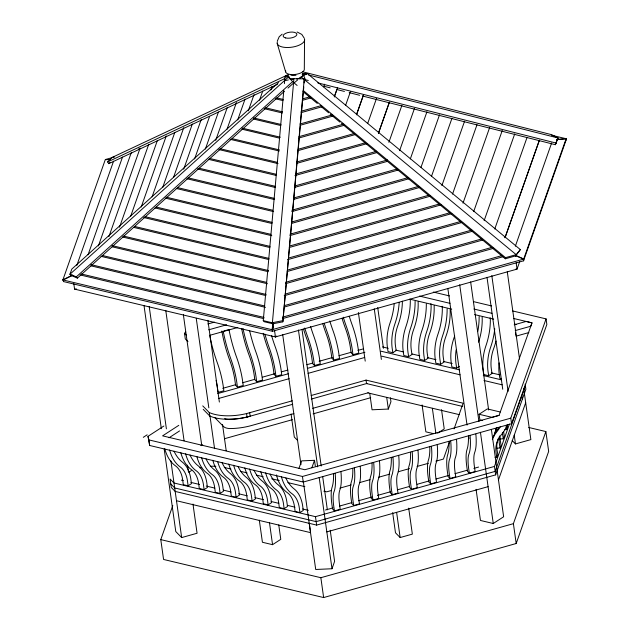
<?xml version="1.0" encoding="UTF-8"?>
<svg xmlns="http://www.w3.org/2000/svg" width="629" height="629" viewBox="0 0 629 629"><rect width="100%" height="100%" fill="white"/><g stroke="black" fill="none" stroke-linecap="round" stroke-linejoin="round"><path stroke-width="0.94" d="M556.712 139.646L566.1 138.781L523.729 258.975L523.525 260.807L565.896 140.613L565.896 138.663L551.594 135.259M263.26 320.633L272.145 322.748L273.072 323.841L264.196 321.726L263.26 320.633L283.797 90.482M284.402 83.657L284.662 80.732L288.365 79.922M303.799 86.865L282.838 321.836L272.302 323.904L293.916 78.696L304.247 78.877L304.145 82.965M282.838 321.836L304.247 78.877M277.295 41.16L279.19 36.741L282.185 34.147M565.896 140.613L566.1 138.781M299.034 78.743L301.142 76.942L307.298 73.522L520.348 249.595L516.181 254.635L515.992 255.783L505.307 258.786L505.496 257.646L303.17 90.442M515.544 255.586L523.556 259.14L523.643 260.783L272.42 331.279L273.591 322.889M272.962 328.385L273.324 326.459M72.72 275.195L63.104 279.984L63.647 281.603L272.499 331.302L271.956 329.682L273.159 323.385M302.47 74.843L302.903 73.538L306.708 74.497M557.443 139.937L558.088 137.979L551.68 134.685L302.651 71.8M63.615 281.658L62.9 279.866L105.271 159.672L109.933 159.656M284.355 91.354L77.414 278.112L71.101 275.447L70 274.189L71.816 269.086L278.521 82.541M76.832 265.359L113.566 161.166M88.068 254.753L122.498 157.093M98.399 245.915L131.296 152.588M108.927 236.567L140.118 148.082M119.526 227.171L148.751 144.277M130.643 216.321L157.297 140.692M141.226 206.972L166.268 135.919M152.084 196.838L174.776 132.467M162.659 187.528L183.77 127.632M173.557 177.292L192.325 124.039M183.692 169.225L201.225 119.486M194.605 158.94L209.567 116.491M205.368 149.089L218.405 112.096M215.676 140.409L227.352 107.292M227.022 129.228L236.433 102.527M237.707 119.927L245.043 99.123M248.321 110.822L254.053 94.562M259.518 100.208L262.733 91.087M270.832 89.931L272.058 86.464M528.722 427.476L545.87 431.557L548.661 451.402L516.189 543.519L323.644 597.55L163.571 559.456L160.78 539.611L172.794 505.527M323.738 86.802L324.658 84.2M334.29 96.858L337.506 87.738M334.353 96.772L336.924 89.475M345.557 105.491L350.337 91.936M356.501 114.675L363.2 95.679M356.517 114.769L363.531 94.869M367.737 123.315L376.504 98.454M378.438 133.206L389.139 102.849M378.438 133.332L389.469 102.047M388.879 142.296L401.915 105.302M399.58 150.701L414.495 108.369M298.987 468.346L301.613 460.892L314.508 460.31L315.294 465.892M410.336 158.893L426.942 111.805M311.882 467.772L314.508 460.31M421.037 167.259L439.529 114.824M431.415 176.56L451.921 118.401M441.896 185.563L464.587 121.193M452.542 194.078L476.986 124.762M303.296 481.154L315.711 569.481L332.002 568.75L334.597 561.375L330.217 530.239M369.734 393.251L372.053 409.794L388.345 409.054L390.939 401.687L390.397 397.803M463.007 203.143L489.661 127.514M473.692 211.548L502.264 130.494M484.141 220.653L514.726 133.898M494.771 228.98L527.063 137.381M504.977 237.754L539.399 140.094M505.056 237.652L539.155 140.912M515.363 246.191L551.633 142.995M449.562 441.668L443.429 459.068L435.897 461.183M454.083 428.852L463.125 403.205L366.047 380.105L311.174 395.499M362.485 96.001L555.376 144.709L557.176 139.599M555.376 144.709L558.08 137.995L308.611 74.993M519.656 261.727L517.046 269.126L275.439 336.924L74.576 289.12L73.805 283.687M494.488 466.427L315.467 516.661L174.005 483.001L170.089 478.999L171.269 487.436L175.192 491.43L316.646 525.097L495.668 474.864L494.488 466.427L509.443 424.009M525.372 385.734L495.18 471.388L316.159 521.622L174.697 487.962L170.781 483.96M495.668 474.864L525.868 389.209L525.144 384.083M498.475 479.919L525.679 402.757M516.189 543.519L513.398 523.674L545.87 431.557M482.647 420.51L479.872 419.85L479.094 414.267L492.043 417.349L499.08 415.368L531.985 322.85L526.143 321.45L514.215 324.792M504.812 429.67L506.565 429.591L507.548 426.824L507.289 425M495.039 457.307L496.792 457.228L497.775 454.46L497.075 450.136A27.943 24.657 19.6 0 1 498.231 438.72M496.556 448.17L500.071 448.013L501.054 445.253L500.354 440.921A27.943 24.657 19.6 0 1 500.079 437.029M499.803 438.956L503.318 438.798L504.301 436.039L503.601 431.706M163.886 426.022L147.996 436.337L149.655 445.481L303.241 482.058L511.558 423.749L510.772 418.167L546.074 318.895L512.619 310.938M511.558 423.749L546.853 324.478L546.074 318.895M301.149 76.927L516.181 254.651L515.473 256.145L520.348 249.595M304.522 81.361L305.427 79.757L302.895 73.554M187.977 341.649L185.28 338.882L184.494 333.299L185.649 332.049M277.444 84.317L108.809 163.65L107.645 161.944L111.907 157.533L288.412 74.521M108.809 163.65L110.028 162.384M284.347 77.281L286.525 75.315L293.829 82.808M71.352 275.699L70.008 274.197L288.428 77.068L289.332 78.075M70 274.189L76.321 276.854L292.729 81.55M287.996 88.068L293.098 83.46M107.645 161.944L284.277 78.861L288.703 74.977M297.627 79.946L294.113 82.957L297.132 85.45M274.7 336.169L275.439 336.924L276.736 336.075M143.286 437.328L147.178 434.804M178.785 425.338L162.589 435.858L304.845 469.737L499.08 415.368M169.044 437.76L179.572 430.92M188.865 472.222L191.326 470.618M394.202 303.823A50.029 30.601 -76.6 0 1 390.074 322.85A34.965 21.394 -76.6 0 0 387.637 348.828L388.022 351.572L392.818 352.72L396.191 350.534L395.523 346.241A27.943 17.093 -76.6 0 1 397.89 325.452A45.43 27.794 -76.6 0 0 402.387 301.197M164.806 448.839A45.43 27.794 -76.6 0 0 175.42 465.79A27.943 17.093 -76.6 0 1 182.748 480.297L183.298 484.676L188.095 485.816L191.468 483.63L191.082 480.886A34.965 21.394 -76.6 0 0 182.355 462.142A50.029 30.601 -76.6 0 1 174.021 451.19M410.305 300.151L410.312 300.638A50.029 30.601 -76.6 0 1 405.878 326.797A34.965 21.394 -76.6 0 0 403.433 352.775L403.818 355.519L408.614 356.667L411.987 354.481L411.319 350.188A27.943 17.093 -76.6 0 1 413.685 329.392A45.43 27.794 -76.6 0 0 418.128 301.849M180.798 452.66A45.43 27.794 -76.6 0 0 191.413 469.611A27.943 17.093 -76.6 0 1 198.74 484.118L199.283 488.497L204.087 489.637L207.452 487.451L207.067 484.707A34.965 21.394 -76.6 0 0 198.347 465.963A50.029 30.601 -76.6 0 1 190.013 455.011M426.313 303.964L426.32 304.452A50.029 30.601 -76.6 0 1 421.878 330.602A34.965 21.394 -76.6 0 0 419.441 356.588L419.826 359.332L424.622 360.472L427.995 358.286L427.327 353.993A27.943 17.093 -76.6 0 1 429.693 333.205A45.43 27.794 -76.6 0 0 434.136 305.663M196.806 456.465A45.43 27.794 -76.6 0 0 207.421 473.417A27.943 17.093 -76.6 0 1 214.741 487.931L215.291 492.303L220.087 493.451L223.46 491.265L223.075 488.521A34.965 21.394 -76.6 0 0 214.347 469.777A50.029 30.601 -76.6 0 1 206.013 458.816M442.108 306.284L442.329 308.257A50.029 30.601 -76.6 0 1 437.886 334.416A34.965 21.394 -76.6 0 0 435.449 360.393L435.834 363.137L440.63 364.285L444.003 362.1L443.335 357.807A27.943 17.093 -76.6 0 1 445.702 337.01A45.43 27.794 -76.6 0 0 450.144 309.468M212.814 460.279A45.43 27.794 -76.6 0 0 223.429 477.23A27.943 17.093 -76.6 0 1 230.749 491.736L231.299 496.108L236.095 497.256L239.468 495.07L239.083 492.326A34.965 21.394 -76.6 0 0 230.356 473.582A50.029 30.601 -76.6 0 1 222.021 462.63M454.657 335.91A50.029 30.601 -76.6 0 1 453.894 338.221A34.965 21.394 -76.6 0 0 451.457 364.199L451.842 366.951L456.638 368.091L459.335 366.345M228.822 464.084A45.43 27.794 -76.6 0 0 239.429 481.036A27.943 17.093 -76.6 0 1 246.757 495.55L247.307 499.921L252.103 501.069L255.476 498.883L255.091 496.139A34.965 21.394 -76.6 0 0 246.364 477.395A50.029 30.601 -76.6 0 1 238.029 466.435M244.83 467.897A45.43 27.794 -76.6 0 0 255.437 484.849A27.943 17.093 -76.6 0 1 262.765 499.355L263.315 503.727L268.111 504.875L271.484 502.689L271.099 499.945A34.965 21.394 -76.6 0 0 262.372 481.201A50.029 30.601 -76.6 0 1 254.037 470.248M490.133 317.708L490.353 319.689A50.029 30.601 -76.6 0 1 485.91 345.84A34.965 21.394 -76.6 0 0 483.473 371.818L483.858 374.562L488.654 375.71L492.027 373.524L491.359 369.231A27.943 17.093 -76.6 0 1 493.726 348.442A45.43 27.794 -76.6 0 0 496.006 341.052M260.838 471.703A45.43 27.794 -76.6 0 0 271.445 488.654A27.943 17.093 -76.6 0 1 278.773 503.169L279.323 507.54L284.119 508.688L287.492 506.502L287.107 503.758A34.965 21.394 -76.6 0 0 278.38 485.006A50.029 30.601 -76.6 0 1 270.045 474.054M276.446 474.934A45.43 27.794 -76.6 0 0 287.241 492.601A27.943 17.093 -76.6 0 1 294.569 507.108L295.119 511.487L299.915 512.627L303.288 510.441L302.903 507.697A34.965 21.394 -76.6 0 0 294.175 488.953A50.029 30.601 -76.6 0 1 285.841 478.001M437.65 433.184L444.231 428.907L441.527 409.683M259.313 520.152L262.419 542.261L272.561 544.675L280.786 539.328L278.757 524.908M479.094 414.267L487.318 408.921L500.275 412.003M476.074 489.323L480.454 520.458L493.262 523.509L503.648 516.763L491.375 429.403M62.9 279.866L72.193 275.282M302.588 98.879L310.089 96.78M302.525 100.278L310.97 97.912M111.915 157.549L114.588 156.794M113.951 157.124L105.444 159.507L110.177 159.514M301.149 111.247L321.623 105.499M301.094 112.646L322.496 106.639M299.923 124.023L332.026 115.013M300.78 125.108L332.883 116.098M298.893 136.682L343.332 124.212M298.806 138.034L344.189 125.297M298.17 149.262L354.457 133.466M298.083 150.606L355.314 134.551M296.605 162.07L365.292 142.799M296.518 163.422L367.092 143.616M295.952 173.934L376.692 151.275M294.946 175.577L376.629 152.658M294.435 186.074L387.503 159.963M294.372 187.458L387.44 161.346M293.877 197.946L397.308 168.926M293.814 199.33L398.181 170.05M291.809 210.251L408.174 177.598M291.746 211.635L409.054 178.715M291.471 222.061L418.914 186.302M291.4 223.444L419.795 187.418M289.922 234.216L428.648 195.289M289.859 235.6L430.472 196.146M289.301 246.112L439.184 204.048M289.23 247.496L441 204.905M288.562 258.032L449.947 212.751M287.555 259.683L451.764 213.601M287.304 270.108L460.915 221.392M287.241 271.492L461.788 222.509M285.535 282.319L471.774 230.057M285.464 283.703L472.654 231.181M285.236 294.058L481.672 238.934M284.222 295.709L482.553 240.058M207.798 323.998L214.41 322.15M284.41 305.608L491.847 247.401M284.355 307.015L493.679 248.274M208.663 329.824L226.621 324.792M224.113 330.933L229.066 329.541L229.365 331.514A50.029 13.539 74.4 0 0 236.559 357.154A34.965 9.466 74.4 0 1 242.849 382.747L243.242 385.491L237.455 387.102L235.561 385.152L234.979 380.852A27.943 7.564 74.4 0 0 229.766 360.401A45.43 12.297 74.4 0 1 221.872 330.988M209.449 335.406L237.801 327.465M282.492 317.173L502.555 255.421M282.46 318.628L503.467 256.608M505.496 257.646L516.181 254.651M272.333 329.635L523.556 259.14M222.705 388.329L235.938 384.618M242.558 382.762L254.847 379.311M262.411 377.188L274.7 373.744M281.32 371.888L287.933 370.033M306.842 364.726L312.511 363.13M319.131 361.274L332.364 357.563M338.984 355.707L351.273 352.256M357.885 350.4L363.562 348.812M241.701 328.802A45.43 12.297 74.4 0 0 249.021 355A27.943 7.564 74.4 0 1 254.234 375.45L254.808 379.751L256.711 381.701L262.49 380.081L262.104 377.337A34.965 9.466 74.4 0 0 255.814 351.745A50.029 13.539 74.4 0 1 249.634 330.799M263.174 333.315A45.43 12.297 74.4 0 0 268.276 349.598A27.943 7.564 74.4 0 1 273.489 370.049L274.063 374.349L275.966 376.299L281.745 374.68L281.36 371.936A34.965 9.466 74.4 0 0 275.07 346.343A50.029 13.539 74.4 0 1 271.563 335.627M303.548 329.156A45.43 12.297 74.4 0 0 306.787 338.787A27.943 7.564 74.4 0 1 312 359.245L312.574 363.546L314.476 365.496L320.255 363.877L319.87 361.132A34.965 9.466 74.4 0 0 313.58 335.54A50.029 13.539 74.4 0 1 310.537 326.38M322.795 323.754A45.43 12.297 74.4 0 0 326.042 333.386A27.943 7.564 74.4 0 1 331.255 353.844L331.829 358.137L333.732 360.087L339.511 358.475L339.125 355.731A34.965 9.466 74.4 0 0 332.835 330.139A50.029 13.539 74.4 0 1 329.793 320.979M342.066 318.36A45.43 12.297 74.4 0 0 345.305 327.992A27.943 7.564 74.4 0 1 350.518 348.45L351.092 352.751L352.995 354.701L358.774 353.081L358.388 350.337A34.965 9.466 74.4 0 0 352.098 324.745A50.029 13.539 74.4 0 1 349.299 316.363M217.705 393.573L288.475 373.712M307.353 368.413L364.914 352.264M218.397 398.534L289.175 378.674M308.045 373.374L364.663 357.492M515.214 330.587L530.797 326.215L531.985 322.85L513.862 318.533M516 336.169L528.832 332.568M202.735 405.878L209.245 412.522A34.847 14.892 -8 0 0 246.584 413.567L292.257 400.815M292.744 404.282L247.071 417.043A34.847 14.892 -8 0 1 209.732 415.989L203.222 409.345M311.402 399.045L366.982 383.454M293.869 413.638L251.474 425.534A36.042 15.403 -8 0 1 229.648 428.561A10.945 4.678 -8 0 1 223.594 426.572L214.866 417.664M312.707 408.355L368.287 392.755M200.8 445.371L202.695 444.845M224.404 438.751L292.359 419.685M313.124 413.858L370.701 397.701M147.996 436.337L148.876 439.899L302.455 476.475L510.772 418.167M331.365 490.518L326.663 491.839L323.817 491.163M339.841 488.135L351.147 484.967M359.615 482.592L369.978 479.683M378.454 477.301L389.752 474.132M398.228 471.758L409.526 468.581M417.058 466.466L428.365 463.298M164.185 449.051L175.782 531.56L181.671 537.575L197.074 533.25L192.977 504.057M512.195 440.591L515.466 443.932L530.876 439.608L523.643 388.164M325.468 510.017L333.032 507.894M339.644 506.038L351.933 502.595M358.554 500.739L371.786 497.02M377.455 495.432L390.688 491.721M397.3 489.865L409.589 486.414M417.153 484.291L429.434 480.847M436.054 478.991L448.343 475.54M454.956 473.684L467.245 470.233M473.857 468.377L478.583 467.056M333.535 473.857A50.029 13.539 74.4 0 1 332.151 487.058A34.965 9.466 74.4 0 0 332.151 506.196L332.537 508.94L334.439 510.89L340.218 509.27L339.574 504.906A27.943 7.564 74.4 0 1 339.825 490.054A45.43 12.297 74.4 0 0 340.949 471.86M352.798 468.471A50.029 13.539 74.4 0 1 351.422 481.665A34.965 9.466 74.4 0 0 351.414 500.802L351.8 503.546L353.702 505.496L359.481 503.876L358.837 499.512A27.943 7.564 74.4 0 1 359.088 484.66A45.43 12.297 74.4 0 0 360.213 466.466M372.053 463.062A50.029 13.539 74.4 0 1 370.678 476.263A34.965 9.466 74.4 0 0 370.67 495.4L371.055 498.144L372.958 500.094L378.737 498.475L378.092 494.111A27.943 7.564 74.4 0 1 378.344 479.259A45.43 12.297 74.4 0 0 379.468 461.065M391.309 457.66A50.029 13.539 74.4 0 1 389.933 470.862A34.965 9.466 74.4 0 0 389.925 489.999L390.31 492.743L392.213 494.693L397.992 493.073L397.347 488.702A27.943 7.564 74.4 0 1 397.599 473.857A45.43 12.297 74.4 0 0 398.723 455.663M410.564 452.259A50.029 13.539 74.4 0 1 409.188 465.46A34.965 9.466 74.4 0 0 409.18 484.597L409.565 487.341L411.468 489.291L417.247 487.672L416.602 483.3A27.943 7.564 74.4 0 1 416.854 468.456A45.43 12.297 74.4 0 0 417.978 450.254M429.819 446.857A50.029 13.539 74.4 0 1 428.435 460.058A34.965 9.466 74.4 0 0 428.435 479.188L428.821 481.932L430.723 483.882L436.502 482.27L435.858 477.898A27.943 7.564 74.4 0 1 436.109 463.054A45.43 12.297 74.4 0 0 437.234 444.852M449.075 441.456A50.029 13.539 74.4 0 1 447.691 454.657A34.965 9.466 74.4 0 0 447.691 473.786L448.076 476.53L449.979 478.48L455.758 476.868L455.113 472.497A27.943 7.564 74.4 0 1 455.365 457.645A45.43 12.297 74.4 0 0 456.489 439.451M468.448 436.172A50.029 13.539 74.4 0 1 467.064 449.373A34.965 9.466 74.4 0 0 467.056 468.503L467.441 471.255L469.344 473.205L475.123 471.585L474.486 467.213A27.943 7.564 74.4 0 1 474.738 452.369A45.43 12.297 74.4 0 0 475.854 434.167M326.821 531.906L488.112 486.649M392.653 512.596L395.484 532.787L400.154 537.543L412.349 534.123L408.701 508.169M160.78 539.611L320.853 577.705L513.398 523.674M138.301 149.112L140.118 148.648M290.213 79.513L293.916 78.704M272.145 322.74L282.673 320.68M557.121 139.449L565.896 138.663M74.576 289.12L76.612 289.033M515.694 269.188L517.046 269.126L516.157 262.78M276.579 97.88L283.176 99.445M275.463 98.792L282.995 100.585M265.438 107.771L282.547 111.844M264.298 108.683L282.358 112.976M253.699 117.961L281.014 124.456M253.558 119.046L280.872 125.541M242.134 128.127L280.314 137.208M241.984 129.204L279.205 138.065M232.156 138.663L279.425 149.914M230.12 139.3L279.276 150.999M219.961 148.68L277.255 162.313M218.853 149.537L278.057 163.626M209.449 158.406L276.155 174.272M208.317 159.294L275.982 175.397M199.432 168.281L275.36 186.349M197.364 168.949L275.18 187.473M188.032 177.834L274.598 198.434M186.899 178.73L274.417 199.55M177.402 187.568L272.852 210.283M176.269 188.464L273.631 211.627M166.331 197.199L272.113 222.375M165.199 198.088L271.932 223.492M156.141 207.035L271.013 234.373M155.017 207.932L271.791 235.718M144.874 216.62L270.038 246.403M143.742 217.516L269.857 247.527M433.295 292.06L449.546 295.929M473.44 301.613L491.595 305.938M134.575 226.432L269.008 258.425M133.442 227.328L268.827 259.541M419.464 296.07L449.979 303.335M473.818 309.004L491.933 313.321M409.762 299.16L451.716 309.138M474.596 314.586L493.671 319.123M514.648 324.116L516.558 324.572M123.528 236.072L268.614 270.596M122.396 236.96L268.434 271.712M112.198 245.64L266.704 282.405M112.017 246.757L267.474 283.75M102.181 255.445L266.114 294.458M101.049 256.341L265.933 295.575M91.095 264.675L264.738 306.001M90.898 265.815L265.501 307.369M81.283 273.953L264.086 317.448M80.103 274.912L263.85 318.644M382.526 346.949L388.25 348.309M395.885 350.125L403.519 351.941M412.105 353.985L419.732 355.802M427.366 357.618L435.952 359.662M443.587 361.478L452.172 363.523M491.288 372.832L499.874 374.876M381.04 351.21L459.398 369.852M483.292 375.537L501.447 379.861M63.104 279.984L271.956 329.682M381.732 356.171L460.098 374.813M483.992 380.498L502.146 384.822M462.685 406.46L366.518 383.572L366.047 380.105M367.823 392.873L459.233 414.629M433.239 433.593L425.864 431.84L422.083 404.927M224.294 467.481L230.922 469.053M240.404 471.31L247.04 472.89M256.514 475.147L263.15 476.727M271.681 478.755L279.268 480.556M287.799 482.592L304.861 486.649M181.38 480.139L183.291 480.595M190.925 482.412L199.519 484.456M206.202 486.052L214.796 488.096M223.389 490.14L231.032 491.957M238.666 493.773L247.26 495.817M254.902 497.633L263.496 499.678M271.13 501.502L278.773 503.318M287.367 505.362L295.001 507.178M302.643 508.995L308.367 510.363M176.497 500.731L310.584 532.645L309.279 523.344M501.447 378.768L499.843 378.383L499.457 375.639A34.965 21.394 -76.6 0 1 499.025 362.862M304.601 73.679L306.394 74.12M305.427 79.757L308.281 80.481M317.779 82.879L556.28 143.105M323.526 86.157L330.178 87.84M336.829 89.522L344.433 91.441M349.181 92.636L359.639 95.278M297.14 32L301.81 34.422L304.365 38.377M515.827 255.46L523.729 258.975M302.981 91.582L317.331 103.431M321.104 106.553L328.652 112.795M330.162 114.038L339.974 122.152M341.484 123.402L505.307 258.786M297.635 440.449L294.301 437.045L291.062 413.976M184.494 333.299L186.522 335.375M76.321 276.854L77.414 278.112M284.277 78.861L285.432 80.567M277.224 43.527L285.645 71.903M209.905 336.311L210 336.798A50.029 13.539 74.4 0 0 217.186 362.43A34.965 9.466 74.4 0 1 223.484 388.022L223.869 390.766L218.09 392.386L217.705 389.642A34.965 9.466 74.4 0 0 216.117 380.435M507.273 271.689L519.554 359.049M515.473 332.45L515.866 335.241M521.842 395.767L522.329 399.242M491.807 275.573L508.083 391.38M514.239 435.174L515.466 443.932M487.011 277.342L502.736 389.257M506.18 426.847L506.565 429.591M503.318 438.798L502.618 434.474A27.943 24.657 19.6 0 1 502.398 432.524M500.071 448.013L499.371 443.681A27.943 24.657 19.6 0 1 499.481 435.96M488.654 375.71L488.269 372.966A34.965 21.394 -76.6 0 1 490.706 346.988A50.029 30.601 -76.6 0 0 494.748 328.763M496.792 457.228L496.092 452.896A27.943 24.657 19.6 0 1 501.195 434.906A45.43 40.083 19.6 0 0 507.218 425.18M470.641 281.863L488.647 409.99M459.697 284.733L478.936 421.595M480.438 432.272L493.262 523.509M447.903 288.845L467.048 425.094M468.55 435.795L468.967 438.712M456.638 368.091L456.253 365.347A34.965 21.394 -76.6 0 1 456.135 349.897M469.344 473.205L468.707 468.833A27.943 7.564 74.4 0 1 468.959 453.981A45.43 12.297 74.4 0 0 470.075 435.787M440.63 364.285L440.245 361.541A34.965 21.394 -76.6 0 1 442.682 335.556A50.029 30.601 -76.6 0 0 447.125 309.405L447.117 308.918M430.896 303.618L431.117 305.6A50.029 30.601 -76.6 0 1 426.674 331.75A34.965 21.394 -76.6 0 0 424.237 357.728L424.622 360.472M449.979 478.48L449.334 474.117A27.943 7.564 74.4 0 1 449.586 459.264A45.43 12.297 74.4 0 0 450.71 441.071M432.359 408.3L435.866 433.295M430.723 483.882L430.079 479.518A27.943 7.564 74.4 0 1 430.33 464.666A45.43 12.297 74.4 0 0 431.455 446.472M408.614 356.667L408.229 353.923A34.965 21.394 -76.6 0 1 410.674 327.937A50.029 30.601 -76.6 0 0 415.109 301.786L415.101 301.299M392.818 352.72L392.433 349.976A34.965 21.394 -76.6 0 1 394.878 323.998A50.029 30.601 -76.6 0 0 399.179 302.573M411.468 489.291L410.823 484.92A27.943 7.564 74.4 0 1 411.075 470.067A45.43 12.297 74.4 0 0 412.199 451.874M377.707 307.534L383.438 348.301M374.255 308.815L381.371 359.426M386.701 397.379L388.345 409.054M396.64 512.556L400.154 537.543M392.213 494.693L391.568 490.321A27.943 7.564 74.4 0 1 391.82 475.477A45.43 12.297 74.4 0 0 392.944 457.275M358.381 312.471L365.221 361.132M352.995 354.701L352.61 351.957A34.965 9.466 74.4 0 0 346.32 326.365A50.029 13.539 74.4 0 1 343.285 317.205M372.958 500.094L372.313 495.723A27.943 7.564 74.4 0 1 372.565 480.878A45.43 12.297 74.4 0 0 373.689 462.677M333.732 360.087L333.346 357.343A34.965 9.466 74.4 0 0 327.056 331.75A50.029 13.539 74.4 0 1 324.25 323.377M353.702 505.496L353.058 501.124A27.943 7.564 74.4 0 1 353.309 486.28A45.43 12.297 74.4 0 0 354.434 468.086M314.476 365.496L314.091 362.752A34.965 9.466 74.4 0 0 307.801 337.16A50.029 13.539 74.4 0 1 304.758 328M334.439 510.89L333.795 506.518A27.943 7.564 74.4 0 1 334.046 491.674A45.43 12.297 74.4 0 0 335.171 473.472M302.046 329.761L321.191 466.003M322.701 476.711L327.347 509.797M298.437 329.973L317.676 466.828M319.178 477.505L332.002 568.75M315.467 516.661L316.646 525.097M320.853 577.705L323.644 597.55M282.696 334.589L300.976 464.658M302.455 476.475L303.241 482.058M274.551 330.579L275.439 336.924M299.915 512.627L299.365 508.256A27.943 17.093 -76.6 0 0 292.037 493.749A45.43 27.794 -76.6 0 1 281.43 476.798M275.966 376.299L275.581 373.555A34.965 9.466 74.4 0 0 269.291 347.963A50.029 13.539 74.4 0 1 264.895 334.101M284.119 508.688L283.569 504.309A27.943 17.093 -76.6 0 0 276.241 489.802A45.43 27.794 -76.6 0 1 265.635 472.851M256.711 381.701L256.325 378.957A34.965 9.466 74.4 0 0 250.035 353.364A50.029 13.539 74.4 0 1 242.998 328.503M268.111 504.875L267.561 500.503A27.943 17.093 -76.6 0 0 260.233 485.989A45.43 27.794 -76.6 0 1 249.627 469.037M269.448 522.565L272.561 544.675M249.682 412.758L250.169 416.233A36.042 15.403 -8 0 1 228.343 419.26A10.945 4.678 -8 0 1 227.006 419.126M246.584 413.567L247.071 417.043M237.455 387.102L237.07 384.358A34.965 9.466 74.4 0 0 230.78 358.766A50.029 13.539 74.4 0 1 223.586 333.134L223.287 331.161M252.103 501.069L251.553 496.698A27.943 17.093 -76.6 0 0 244.233 482.184A45.43 27.794 -76.6 0 1 233.618 465.232M236.095 497.256L235.545 492.884A27.943 17.093 -76.6 0 0 228.225 478.37A45.43 27.794 -76.6 0 1 217.61 461.427M207.877 320.303L219.364 402.049M222.509 424.433L226.204 450.71M196.248 318.29L208.828 407.828M209.929 415.612L214.575 448.697M209.245 412.522L209.732 415.989M220.087 493.451L219.545 489.079A27.943 17.093 -76.6 0 0 212.217 474.565A45.43 27.794 -76.6 0 1 201.602 457.613M183.361 314.642L201.775 445.67M204.087 489.637L203.537 485.266A27.943 17.093 -76.6 0 0 196.209 470.759A45.43 27.794 -76.6 0 1 185.594 453.808M165.757 310.388L184.085 440.795M187.505 465.13L188.464 471.939M188.095 485.816L187.544 481.444A27.943 17.093 -76.6 0 0 180.216 466.938A45.43 27.794 -76.6 0 1 169.61 449.987M149.207 306.559L166.394 428.86M170.899 460.892L181.671 537.575M143.994 305.403L161.323 428.671M148.876 439.899L149.655 445.481M479.133 316.536L479.141 317.024A50.029 30.601 -76.6 0 1 477.82 331.365M226.377 419.032A10.945 4.678 -8 0 1 224.671 418.607M506.911 425.18A45.43 40.083 19.6 0 1 506.18 426.517M493.065 437.595A34.965 30.852 19.6 0 1 497.704 429.198A50.029 44.14 19.6 0 0 499.033 427.461M500.393 426.572A50.029 44.14 19.6 0 1 496.721 431.966A34.965 30.852 19.6 0 0 492.358 439.608M495.196 433.043A34.965 30.852 19.6 0 1 496.344 428.38M494.213 435.811A34.965 30.852 19.6 0 1 496.926 427.468M482.16 317.087A45.43 27.794 -76.6 0 1 478.559 342.207M199.88 467.819A26.308 11.243 -8 0 1 201.736 467.418M210.314 466.309A26.308 11.243 -8 0 1 215.881 466.262M302.195 74.277A6.927 2.964 -8 0 1 296.487 78.963M292.972 79.12A6.927 2.964 -8 0 1 288.986 76.384M277.318 41.962A13.854 5.92 -8 0 0 290.519 47.356A13.854 5.92 -8 0 0 304.562 39.163L304.31 68.923A9.459 4.041 -8 0 1 294.718 74.513A9.459 4.041 -8 0 1 285.715 70.825M295.96 75.244A6.927 2.964 -8 0 1 290.92 75.165M285.692 37.96A6.927 2.964 -8 0 0 296.809 34.839A6.927 2.964 -8 0 0 287.563 32.637A6.927 2.964 -8 0 0 285.692 37.96"/></g></svg>
